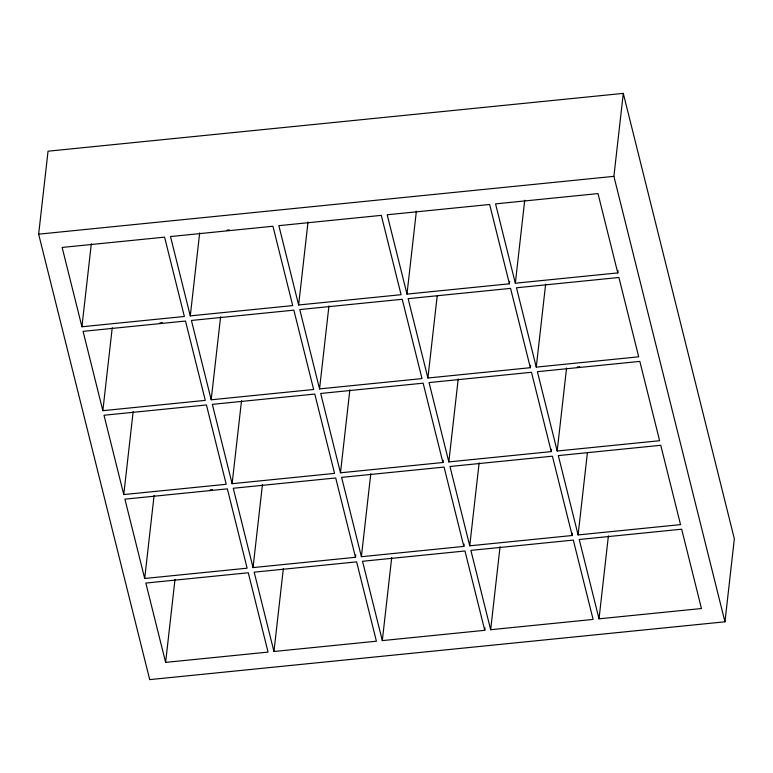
<?xml version="1.0" encoding="UTF-8"?>
<svg xmlns="http://www.w3.org/2000/svg" width="773" height="773" viewBox="0 0 773 773"><rect width="100%" height="100%" fill="white"/><g stroke="black" fill="none" stroke-linecap="round" stroke-linejoin="round"><path stroke-width="1.16" d="M38.65 234.171L48.042 151.199L623.289 93.378L734.35 538.829L724.958 621.801L149.711 679.622L38.65 234.171L613.897 176.35L623.289 93.378M81.928 326.766L62.149 247.437L164.591 237.147L184.37 316.476L81.928 326.766L91.32 243.795M102.848 410.676L83.078 331.346L185.51 321.046L205.289 400.375L102.848 410.676L112.24 327.704M123.767 494.575L103.997 415.246L206.439 404.955L226.209 484.285L123.767 494.575L133.159 411.603M144.696 578.484L124.917 499.155L227.359 488.855L247.128 568.184L144.696 578.484L154.078 495.512M190.284 315.877L170.504 236.548L272.946 226.257L292.725 305.586L190.284 315.877L199.676 232.905M165.615 662.384L145.836 583.055L248.278 572.764L268.057 652.093L165.615 662.384L174.998 579.412M211.203 399.786L191.424 320.457L293.866 310.157L313.645 389.486L211.203 399.786L220.595 316.814M232.122 483.685L212.343 404.356L314.785 394.066L334.564 473.395L232.122 483.685L241.514 400.714M355.754 554.927L355.483 557.294L253.042 567.595L262.434 484.623M298.639 304.987L278.86 225.658L381.302 215.367L401.081 294.697L298.639 304.987L308.021 222.015M273.961 651.494L254.182 572.165L356.624 561.874L376.403 641.204L273.961 651.494L283.353 568.522M319.558 388.896L299.779 309.567L402.221 299.267L422 378.596L319.558 388.896L328.94 305.924M443.18 460.128L442.919 462.505L340.478 472.796L349.86 389.824M464.1 544.037L463.839 546.405L361.397 556.705L370.779 473.733M509.697 281.43L509.426 283.807L406.985 294.098L416.376 211.126M485.019 627.937L484.758 630.314L382.316 640.604L391.698 557.633M530.616 365.339L530.346 367.706L427.904 378.007L437.16 296.214M551.535 449.239L551.265 451.616L448.823 461.906L458.215 378.934M572.455 533.148L572.184 535.515L469.742 545.815L479.134 462.843M618.052 270.54L617.782 272.917L515.34 283.208L524.722 200.236M490.662 629.715L470.883 550.386L573.324 540.095L593.104 619.424L490.662 629.715L500.054 546.743M536.259 367.117L516.48 287.788L618.922 277.488L638.701 356.817L536.259 367.117L545.641 284.145M557.178 451.017L537.399 371.687L639.841 361.397L659.62 440.716L557.178 451.017L566.561 368.045M578.098 534.926L558.319 455.597L660.76 445.296L680.54 524.625L578.098 534.926L587.354 453.133M599.017 618.825L579.238 539.496L681.68 529.205L701.459 608.525L599.017 618.825L608.409 535.853M227.069 230.151L229.455 229.919M159.885 322.911L162.272 322.67M577.286 366.972L579.673 366.731M210.063 489.879L212.449 489.647M613.897 176.35L724.958 621.801M617.782 272.917L598.002 193.588L495.561 203.879L515.34 283.208M509.426 283.807L489.647 204.478L387.205 214.768L406.985 294.098M530.346 367.706L510.567 288.377L408.125 298.678L427.904 378.007M551.265 451.616L531.486 372.286L429.044 382.577L448.823 461.906M572.184 535.515L552.405 456.186L449.963 466.486L469.742 545.815M442.919 462.505L423.14 383.176L320.698 393.467L340.478 472.796M463.839 546.405L444.06 467.076L341.618 477.376L361.397 556.705M484.758 630.314L464.979 550.985L362.537 561.275L382.316 640.604M355.483 557.294L335.704 477.965L233.262 488.265L253.042 567.595"/></g></svg>
